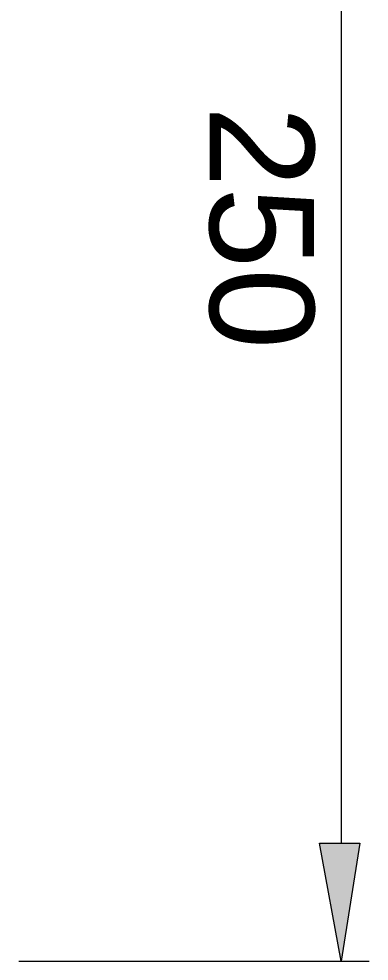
# Model space of a CAD drawing. Header units: millimetres. Extents: x 1004 to 59588, y 686 to 38112.
# Drawn here: x 16585.6 to 16652, y 2747.5 to 2926.2 of the extents above; entities that cross this region are included whole.
import ezdxf

# ---------------------------------------------------------------- set-up
doc = ezdxf.new("R2010")
doc.units = ezdxf.units.MM
doc.layers.add('PDF14_Geometry', color=7, linetype='Continuous')
doc.layers.add('PDF14_Text', color=7, linetype='Continuous')
doc.styles.add('PDF Arial', font='arial.ttf')

msp = doc.modelspace()

# ---------------------------------------------------------------- hatches: boundary and pattern name
at = {"layer": 'PDF14_Geometry', "transparency": 33554559}
msp.add_hatch(color=256, dxfattribs=at).paths.add_polyline_path([(16642.61, 2769.87), (16650.26, 2769.87), (16646.73, 2747.52), (16646.73, 2747.52)])

# ---------------------------------------------------------------- linework, layer by layer
at = {"layer": 'PDF14_Geometry', "lineweight": 0}
for points in [[(16646.73, 3003.99), (16646.73, 2769.87)], [(16585.55, 2747.52), (16652.02, 2747.52)]]:
    msp.add_lwpolyline(points, dxfattribs=at)
msp.add_lwpolyline([(16646.73, 2747.52), (16642.61, 2769.87), (16650.26, 2769.87)], close=True, dxfattribs=at)

# ---------------------------------------------------------------- texts
at = {"layer": 'PDF14_Text', "insert": (16621.5, 2909.67), "char_height": 19.79, "attachment_point": 7, "rotation": 270, "style": 'PDF Arial'}
msp.add_mtext('250', dxfattribs=at)

doc.saveas('drawing.dxf')
